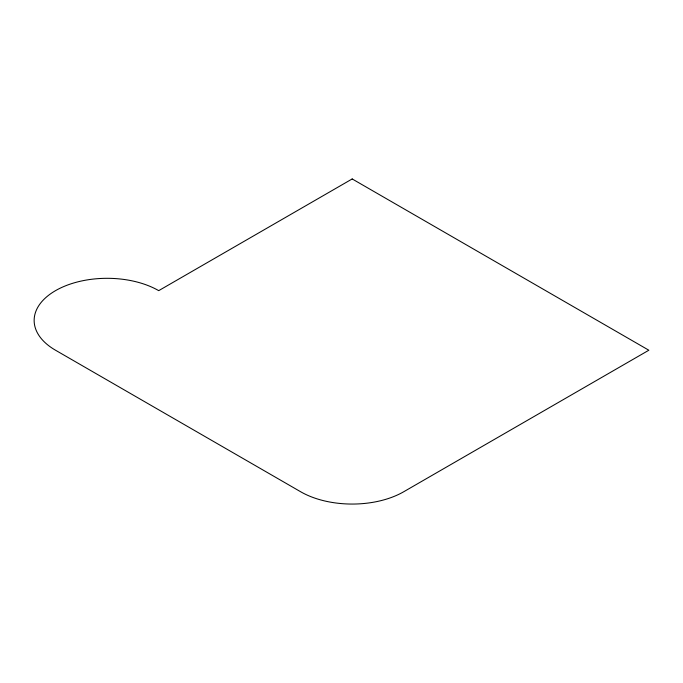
<?xml version="1.0" encoding="UTF-8"?>
<svg xmlns="http://www.w3.org/2000/svg" width="683" height="683" viewBox="0 0 683 683"><rect width="100%" height="100%" fill="white"/><g stroke="black" fill="none" stroke-linecap="round" stroke-linejoin="round"><path stroke-width="1.02" d="M352.189 178.946L158.712 290.651A72.961 42.124 0 0 0 55.519 290.651A72.961 42.124 0 0 0 55.519 350.225L300.588 491.717A72.961 42.124 0 0 0 403.781 491.717L648.85 350.225L352.189 178.946"/></g></svg>
